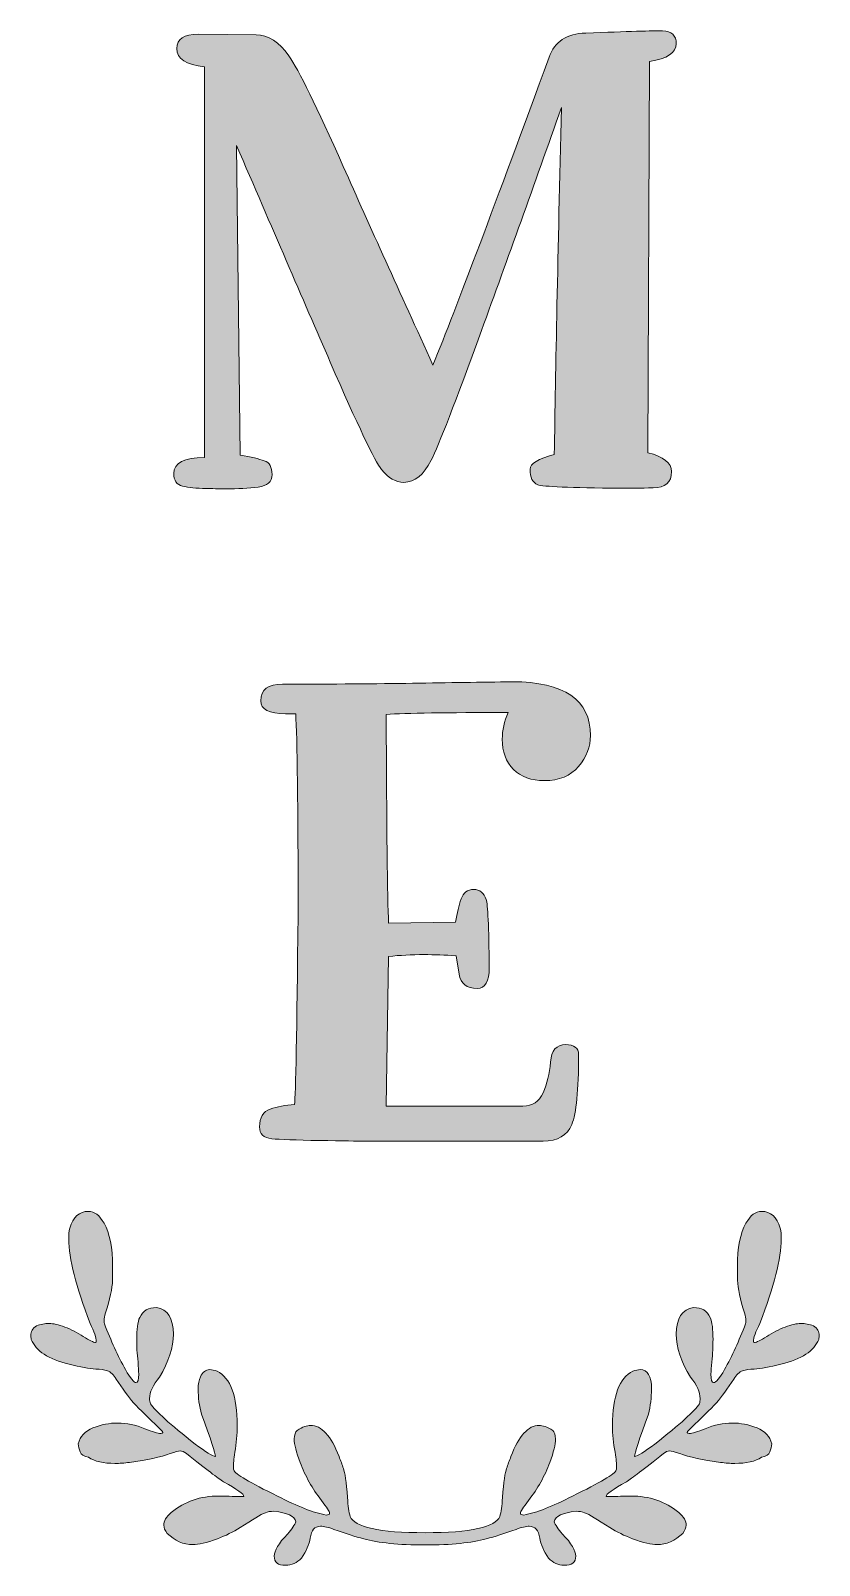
# Model space of a CAD drawing. Header units: inches. Extents: x -1.9 to 7.9, y -47.6 to -0.4.
# Drawn here: x -1.9 to 7.9, y -47.57 to -28.5 of the extents above; entities that cross this region are included whole.
import ezdxf

# ---------------------------------------------------------------- set-up
doc = ezdxf.new("R2010")
doc.units = ezdxf.units.IN
doc.header["$MEASUREMENT"] = 0
doc.layers.add('Layer 1', color=7, linetype='Continuous')

# ---------------------------------------------------------------- blocks, each defined once
blk = doc.blocks.new('block 2')
at = {"layer": 'Layer 1', "true_color": 0x231f20}
h = blk.add_hatch(color=250, dxfattribs=at)
h.dxf.hatch_style = 2
edge = h.paths.add_edge_path()
edge.add_spline(control_points=[(6.122, -28.664), (6.122, -28.561), (6.066, -28.507), (5.953, -28.502), (5.84, -28.502), (5.521, -28.512), (4.997, -28.532), (4.761, -28.537), (4.609, -28.637), (4.541, -28.833), (3.879, -30.642), (3.398, -31.917), (3.099, -32.657), (2.687, -31.755), (2.316, -30.933), (1.985, -30.19), (1.654, -29.447), (1.429, -28.989), (1.308, -28.815), (1.188, -28.641), (1.052, -28.554), (0.9, -28.554), (0.9, -28.554), (0.18, -28.546), (0.18, -28.546), (0.003, -28.546), (-0.085, -28.605), (-0.085, -28.723), (-0.085, -28.85), (0.03, -28.926), (0.26, -28.951), (0.26, -28.951), (0.26, -33.805), (0.26, -33.805), (0.005, -33.805), (-0.122, -33.871), (-0.122, -34.003), (-0.122, -34.092), (-0.085, -34.144), (-0.012, -34.161), (0.062, -34.179), (0.159, -34.188), (0.279, -34.191), (0.399, -34.193), (0.479, -34.194), (0.518, -34.194), (0.675, -34.194), (0.811, -34.187), (0.926, -34.172), (1.041, -34.158), (1.099, -34.106), (1.099, -34.018), (1.099, -33.925), (1.067, -33.867), (1.003, -33.845), (0.939, -33.823), (0.839, -33.8), (0.702, -33.775), (0.702, -33.775), (0.658, -29.929), (0.658, -29.929), (1.094, -30.939), (1.482, -31.836), (1.823, -32.621), (2.164, -33.405), (2.376, -33.85), (2.459, -33.955), (2.543, -34.061), (2.636, -34.114), (2.739, -34.114), (2.871, -34.114), (2.984, -34.022), (3.077, -33.838), (3.17, -33.654), (3.379, -33.117), (3.702, -32.227), (4.026, -31.337), (4.357, -30.414), (4.695, -29.458), (4.651, -31.287), (4.622, -32.724), (4.607, -33.768), (4.406, -33.822), (4.305, -33.883), (4.305, -33.952), (4.305, -34.055), (4.337, -34.119), (4.401, -34.143), (4.465, -34.168), (4.806, -34.182), (5.423, -34.187), (5.546, -34.187), (5.683, -34.186), (5.835, -34.183), (5.987, -34.181), (6.063, -34.114), (6.063, -33.981), (6.063, -33.873), (5.965, -33.795), (5.769, -33.746), (5.769, -33.746), (5.791, -28.885), (5.791, -28.885), (6.012, -28.85), (6.122, -28.777), (6.122, -28.664)], knot_values=[0, 0, 0, 0, 1, 1, 1, 2, 2, 2, 3, 3, 3, 4, 4, 4, 5, 5, 5, 6, 6, 6, 7, 7, 7, 8, 8, 8, 9, 9, 9, 10, 10, 10, 11, 11, 11, 12, 12, 12, 13, 13, 13, 14, 14, 14, 15, 15, 15, 16, 16, 16, 17, 17, 17, 18, 18, 18, 19, 19, 19, 20, 20, 20, 21, 21, 21, 22, 22, 22, 23, 23, 23, 24, 24, 24, 25, 25, 25, 26, 26, 26, 27, 27, 27, 28, 28, 28, 29, 29, 29, 30, 30, 30, 31, 31, 31, 32, 32, 32, 33, 33, 33, 34, 34, 34, 35, 35, 35, 35], degree=3, periodic=1)
h = blk.add_hatch(color=250, dxfattribs=at)
h.dxf.hatch_style = 2
edge = h.paths.add_edge_path()
edge.add_spline(control_points=[(4.085, -36.592), (3.702, -36.597), (3.289, -36.603), (2.846, -36.61), (2.402, -36.618), (1.864, -36.621), (1.231, -36.621), (1.05, -36.621), (0.959, -36.69), (0.959, -36.827), (0.959, -36.935), (1.062, -36.989), (1.268, -36.989), (1.268, -36.989), (1.393, -36.989), (1.393, -36.989), (1.413, -37.288), (1.423, -38.122), (1.423, -39.49), (1.408, -40.946), (1.393, -41.73), (1.378, -41.843), (1.266, -41.853), (1.165, -41.873), (1.077, -41.902), (0.989, -41.931), (0.944, -42.005), (0.944, -42.123), (0.944, -42.211), (0.995, -42.26), (1.095, -42.27), (1.196, -42.279), (1.393, -42.287), (1.687, -42.292), (1.981, -42.297), (2.168, -42.299), (2.246, -42.299), (2.246, -42.299), (4.467, -42.299), (4.467, -42.299), (4.649, -42.299), (4.768, -42.23), (4.824, -42.093), (4.88, -41.956), (4.909, -41.667), (4.909, -41.225), (4.909, -41.142), (4.854, -41.1), (4.747, -41.1), (4.634, -41.1), (4.571, -41.173), (4.559, -41.317), (4.547, -41.462), (4.516, -41.589), (4.467, -41.7), (4.418, -41.81), (4.335, -41.865), (4.217, -41.865), (4.217, -41.865), (2.518, -41.865), (2.518, -41.865), (2.518, -41.865), (2.548, -40.005), (2.548, -40.005), (2.685, -39.99), (2.832, -39.982), (2.989, -39.982), (3.116, -39.982), (3.249, -39.987), (3.386, -39.997), (3.386, -39.997), (3.423, -40.225), (3.423, -40.225), (3.442, -40.343), (3.519, -40.402), (3.651, -40.402), (3.749, -40.402), (3.798, -40.316), (3.798, -40.144), (3.793, -39.634), (3.781, -39.352), (3.761, -39.298), (3.732, -39.215), (3.68, -39.173), (3.607, -39.173), (3.528, -39.173), (3.476, -39.213), (3.449, -39.291), (3.422, -39.37), (3.398, -39.465), (3.379, -39.578), (3.379, -39.578), (2.548, -39.593), (2.548, -39.593), (2.533, -39.274), (2.523, -38.409), (2.518, -36.997), (2.763, -36.982), (3.268, -36.974), (4.033, -36.974), (3.984, -37.082), (3.96, -37.193), (3.96, -37.305), (3.96, -37.462), (4.006, -37.587), (4.1, -37.681), (4.193, -37.774), (4.32, -37.82), (4.482, -37.82), (4.668, -37.82), (4.81, -37.761), (4.909, -37.644), (5.007, -37.526), (5.056, -37.399), (5.056, -37.261), (5.056, -36.815), (4.732, -36.592), (4.085, -36.592)], knot_values=[0, 0, 0, 0, 1, 1, 1, 2, 2, 2, 3, 3, 3, 4, 4, 4, 5, 5, 5, 6, 6, 6, 7, 7, 7, 8, 8, 8, 9, 9, 9, 10, 10, 10, 11, 11, 11, 12, 12, 12, 13, 13, 13, 14, 14, 14, 15, 15, 15, 16, 16, 16, 17, 17, 17, 18, 18, 18, 19, 19, 19, 20, 20, 20, 21, 21, 21, 22, 22, 22, 23, 23, 23, 24, 24, 24, 25, 25, 25, 26, 26, 26, 27, 27, 27, 28, 28, 28, 29, 29, 29, 30, 30, 30, 31, 31, 31, 32, 32, 32, 33, 33, 33, 34, 34, 34, 35, 35, 35, 36, 36, 36, 37, 37, 37, 38, 38, 38, 39, 39, 39, 39], degree=3, periodic=1)
h = blk.add_hatch(color=250, dxfattribs=at)
h.dxf.hatch_style = 2
edge = h.paths.add_edge_path()
edge.add_spline(control_points=[(7.9, -44.713), (7.9, -44.727), (7.897, -44.744), (7.892, -44.763), (7.835, -44.907), (7.679, -45.01), (7.423, -45.071), (7.282, -45.108), (7.171, -45.128), (7.09, -45.131), (7.033, -45.133), (6.986, -45.141), (6.946, -45.154), (6.907, -45.166), (6.87, -45.201), (6.836, -45.257), (6.76, -45.375), (6.689, -45.474), (6.621, -45.553), (6.604, -45.572), (6.485, -45.69), (6.262, -45.907), (6.262, -45.907), (6.258, -45.92), (6.258, -45.92), (6.258, -45.928), (6.267, -45.932), (6.284, -45.932), (6.32, -45.932), (6.386, -45.913), (6.482, -45.873), (6.594, -45.826), (6.707, -45.802), (6.82, -45.802), (6.921, -45.802), (7.023, -45.822), (7.126, -45.863), (7.228, -45.904), (7.289, -45.969), (7.309, -46.059), (7.306, -46.093), (7.299, -46.127), (7.286, -46.16), (7.273, -46.194), (7.239, -46.217), (7.183, -46.228), (7.104, -46.279), (6.993, -46.304), (6.849, -46.304), (6.793, -46.304), (6.734, -46.3), (6.672, -46.291), (6.452, -46.263), (6.284, -46.226), (6.165, -46.181), (6.101, -46.159), (6.058, -46.148), (6.039, -46.148), (6.016, -46.148), (5.991, -46.159), (5.963, -46.181), (5.721, -46.376), (5.567, -46.492), (5.503, -46.532), (5.334, -46.627), (5.25, -46.688), (5.25, -46.713), (5.252, -46.713), (5.255, -46.714), (5.258, -46.715), (5.261, -46.717), (5.282, -46.717), (5.321, -46.717), (5.428, -46.712), (5.507, -46.709), (5.558, -46.709), (5.788, -46.709), (5.987, -46.777), (6.153, -46.912), (6.215, -46.968), (6.246, -47.021), (6.246, -47.072), (6.246, -47.106), (6.231, -47.139), (6.203, -47.173), (6.108, -47.266), (6.001, -47.313), (5.883, -47.313), (5.818, -47.313), (5.717, -47.289), (5.579, -47.241), (5.477, -47.201), (5.383, -47.155), (5.296, -47.102), (5.144, -47), (5.04, -46.938), (4.984, -46.916), (4.953, -46.905), (4.917, -46.899), (4.878, -46.899), (4.709, -46.916), (4.618, -46.959), (4.604, -47.03), (4.618, -47.066), (4.653, -47.117), (4.709, -47.182), (4.819, -47.297), (4.874, -47.388), (4.874, -47.456), (4.874, -47.532), (4.826, -47.57), (4.73, -47.57), (4.654, -47.57), (4.59, -47.54), (4.536, -47.481), (4.474, -47.394), (4.438, -47.311), (4.427, -47.232), (4.41, -47.134), (4.366, -47.085), (4.296, -47.085), (4.256, -47.085), (4.201, -47.097), (4.131, -47.123), (3.988, -47.176), (3.864, -47.215), (3.76, -47.241), (3.582, -47.291), (3.329, -47.317), (3, -47.317), (2.671, -47.317), (2.418, -47.291), (2.24, -47.241), (2.136, -47.215), (2.012, -47.176), (1.869, -47.123), (1.799, -47.097), (1.742, -47.085), (1.7, -47.085), (1.63, -47.085), (1.588, -47.134), (1.573, -47.232), (1.562, -47.311), (1.526, -47.394), (1.464, -47.481), (1.41, -47.54), (1.344, -47.57), (1.265, -47.57), (1.173, -47.57), (1.126, -47.532), (1.126, -47.456), (1.126, -47.388), (1.181, -47.297), (1.291, -47.182), (1.347, -47.117), (1.382, -47.066), (1.396, -47.03), (1.382, -46.959), (1.291, -46.916), (1.122, -46.899), (1.08, -46.899), (1.044, -46.905), (1.016, -46.916), (0.96, -46.938), (0.856, -47), (0.704, -47.102), (0.617, -47.155), (0.523, -47.201), (0.421, -47.241), (0.283, -47.289), (0.182, -47.313), (0.117, -47.313), (-0.004, -47.313), (-0.111, -47.266), (-0.203, -47.173), (-0.232, -47.139), (-0.246, -47.106), (-0.246, -47.072), (-0.246, -47.021), (-0.215, -46.968), (-0.153, -46.912), (0.013, -46.777), (0.21, -46.709), (0.438, -46.709), (0.489, -46.709), (0.569, -46.712), (0.679, -46.717), (0.718, -46.717), (0.739, -46.717), (0.742, -46.715), (0.745, -46.714), (0.748, -46.713), (0.75, -46.713), (0.75, -46.688), (0.666, -46.627), (0.497, -46.532), (0.432, -46.492), (0.279, -46.376), (0.037, -46.181), (0.009, -46.159), (-0.018, -46.148), (-0.043, -46.148), (-0.063, -46.148), (-0.104, -46.159), (-0.165, -46.181), (-0.284, -46.226), (-0.452, -46.263), (-0.672, -46.291), (-0.734, -46.3), (-0.794, -46.304), (-0.853, -46.304), (-0.994, -46.304), (-1.104, -46.279), (-1.183, -46.228), (-1.239, -46.217), (-1.273, -46.194), (-1.286, -46.16), (-1.299, -46.127), (-1.306, -46.093), (-1.309, -46.059), (-1.289, -45.969), (-1.228, -45.904), (-1.126, -45.863), (-1.023, -45.822), (-0.921, -45.802), (-0.82, -45.802), (-0.707, -45.802), (-0.594, -45.826), (-0.482, -45.873), (-0.386, -45.913), (-0.32, -45.932), (-0.284, -45.932), (-0.267, -45.932), (-0.258, -45.928), (-0.258, -45.92), (-0.258, -45.92), (-0.262, -45.907), (-0.262, -45.907), (-0.485, -45.69), (-0.604, -45.572), (-0.621, -45.553), (-0.689, -45.474), (-0.76, -45.375), (-0.836, -45.257), (-0.87, -45.201), (-0.907, -45.166), (-0.946, -45.154), (-0.986, -45.141), (-1.033, -45.133), (-1.09, -45.131), (-1.171, -45.128), (-1.282, -45.108), (-1.423, -45.071), (-1.679, -45.01), (-1.835, -44.907), (-1.892, -44.763), (-1.897, -44.744), (-1.9, -44.727), (-1.9, -44.713), (-1.9, -44.668), (-1.876, -44.628), (-1.828, -44.595), (-1.775, -44.575), (-1.723, -44.565), (-1.672, -44.565), (-1.619, -44.565), (-1.553, -44.58), (-1.476, -44.609), (-1.398, -44.639), (-1.322, -44.678), (-1.246, -44.727), (-1.17, -44.777), (-1.119, -44.801), (-1.094, -44.801), (-1.088, -44.801), (-1.085, -44.797), (-1.085, -44.789), (-1.085, -44.744), (-1.111, -44.669), (-1.161, -44.565), (-1.339, -44.104), (-1.427, -43.755), (-1.427, -43.518), (-1.427, -43.468), (-1.423, -43.421), (-1.415, -43.379), (-1.372, -43.241), (-1.295, -43.172), (-1.183, -43.172), (-1.109, -43.172), (-1.045, -43.221), (-0.988, -43.32), (-0.918, -43.444), (-0.883, -43.624), (-0.883, -43.86), (-0.883, -43.86), (-0.883, -44.029), (-0.883, -44.029), (-0.886, -44.13), (-0.915, -44.265), (-0.971, -44.434), (-0.983, -44.471), (-0.988, -44.503), (-0.988, -44.531), (-0.988, -44.545), (-0.987, -44.558), (-0.984, -44.569), (-0.903, -44.78), (-0.815, -44.97), (-0.722, -45.139), (-0.661, -45.246), (-0.617, -45.299), (-0.592, -45.299), (-0.569, -45.299), (-0.558, -45.264), (-0.558, -45.194), (-0.558, -45.154), (-0.561, -45.105), (-0.566, -45.046), (-0.578, -44.939), (-0.583, -44.845), (-0.583, -44.763), (-0.583, -44.64), (-0.571, -44.548), (-0.545, -44.489), (-0.506, -44.407), (-0.437, -44.367), (-0.338, -44.367), (-0.198, -44.389), (-0.127, -44.499), (-0.127, -44.696), (-0.127, -44.862), (-0.185, -45.041), (-0.3, -45.232), (-0.382, -45.33), (-0.423, -45.419), (-0.423, -45.498), (-0.423, -45.52), (-0.419, -45.543), (-0.41, -45.565), (-0.354, -45.65), (-0.17, -45.816), (0.143, -46.063), (0.275, -46.162), (0.359, -46.214), (0.396, -46.219), (0.396, -46.18), (0.338, -46.004), (0.223, -45.692), (0.195, -45.593), (0.181, -45.488), (0.181, -45.375), (0.181, -45.319), (0.191, -45.27), (0.21, -45.228), (0.236, -45.169), (0.274, -45.139), (0.324, -45.139), (0.352, -45.139), (0.383, -45.145), (0.417, -45.156), (0.583, -45.243), (0.666, -45.468), (0.666, -45.831), (0.666, -45.944), (0.656, -46.055), (0.637, -46.165), (0.625, -46.252), (0.62, -46.314), (0.62, -46.35), (0.62, -46.37), (0.621, -46.383), (0.624, -46.388), (0.641, -46.436), (0.822, -46.543), (1.168, -46.709), (1.413, -46.838), (1.614, -46.917), (1.772, -46.945), (1.8, -46.945), (1.814, -46.938), (1.814, -46.924), (1.814, -46.905), (1.78, -46.851), (1.713, -46.764), (1.6, -46.618), (1.512, -46.46), (1.447, -46.291), (1.399, -46.165), (1.375, -46.067), (1.375, -46), (1.375, -45.949), (1.388, -45.914), (1.413, -45.894), (1.478, -45.852), (1.533, -45.831), (1.578, -45.831), (1.713, -45.831), (1.831, -45.961), (1.932, -46.219), (1.952, -46.27), (1.97, -46.319), (1.987, -46.367), (2.004, -46.415), (2.021, -46.535), (2.038, -46.726), (2.04, -46.833), (2.052, -46.912), (2.071, -46.962), (2.122, -47.097), (2.432, -47.165), (3, -47.165), (3.568, -47.165), (3.878, -47.097), (3.929, -46.962), (3.948, -46.912), (3.959, -46.833), (3.962, -46.726), (3.979, -46.535), (3.996, -46.415), (4.013, -46.367), (4.03, -46.319), (4.048, -46.27), (4.068, -46.219), (4.166, -45.961), (4.283, -45.831), (4.418, -45.831), (4.463, -45.831), (4.519, -45.852), (4.587, -45.894), (4.609, -45.914), (4.621, -45.949), (4.621, -46), (4.621, -46.067), (4.598, -46.165), (4.553, -46.291), (4.488, -46.46), (4.4, -46.618), (4.287, -46.764), (4.22, -46.851), (4.186, -46.905), (4.186, -46.924), (4.186, -46.938), (4.2, -46.945), (4.228, -46.945), (4.386, -46.917), (4.587, -46.838), (4.832, -46.709), (5.178, -46.543), (5.359, -46.436), (5.376, -46.388), (5.379, -46.383), (5.38, -46.37), (5.38, -46.35), (5.38, -46.314), (5.375, -46.252), (5.363, -46.165), (5.341, -46.055), (5.33, -45.944), (5.33, -45.831), (5.33, -45.468), (5.414, -45.243), (5.583, -45.156), (5.617, -45.145), (5.646, -45.139), (5.672, -45.139), (5.767, -45.139), (5.815, -45.218), (5.815, -45.375), (5.815, -45.488), (5.802, -45.593), (5.777, -45.692), (5.662, -46.004), (5.604, -46.18), (5.604, -46.219), (5.641, -46.214), (5.725, -46.162), (5.857, -46.063), (6.17, -45.816), (6.354, -45.65), (6.41, -45.565), (6.416, -45.543), (6.419, -45.52), (6.419, -45.498), (6.419, -45.419), (6.379, -45.33), (6.3, -45.232), (6.182, -45.041), (6.123, -44.862), (6.123, -44.696), (6.123, -44.499), (6.195, -44.389), (6.338, -44.367), (6.437, -44.367), (6.506, -44.407), (6.545, -44.489), (6.568, -44.548), (6.579, -44.64), (6.579, -44.763), (6.579, -44.845), (6.575, -44.939), (6.566, -45.046), (6.558, -45.105), (6.554, -45.154), (6.554, -45.194), (6.554, -45.264), (6.565, -45.299), (6.587, -45.299), (6.616, -45.299), (6.661, -45.246), (6.722, -45.139), (6.815, -44.97), (6.903, -44.78), (6.984, -44.569), (6.987, -44.558), (6.988, -44.545), (6.988, -44.531), (6.988, -44.503), (6.983, -44.471), (6.971, -44.434), (6.915, -44.265), (6.886, -44.13), (6.885, -44.029), (6.884, -43.928), (6.883, -43.871), (6.883, -43.86), (6.883, -43.624), (6.918, -43.444), (6.988, -43.32), (7.045, -43.221), (7.109, -43.172), (7.183, -43.172), (7.295, -43.172), (7.372, -43.241), (7.415, -43.379), (7.423, -43.421), (7.427, -43.468), (7.427, -43.518), (7.427, -43.755), (7.339, -44.104), (7.161, -44.565), (7.108, -44.669), (7.081, -44.744), (7.081, -44.789), (7.081, -44.797), (7.085, -44.801), (7.094, -44.801), (7.119, -44.801), (7.17, -44.777), (7.246, -44.727), (7.322, -44.678), (7.398, -44.639), (7.476, -44.609), (7.553, -44.58), (7.619, -44.565), (7.672, -44.565), (7.723, -44.565), (7.775, -44.575), (7.828, -44.595), (7.876, -44.628), (7.9, -44.668), (7.9, -44.713)], knot_values=[0, 0, 0, 0, 1, 1, 1, 2, 2, 2, 3, 3, 3, 4, 4, 4, 5, 5, 5, 6, 6, 6, 7, 7, 7, 8, 8, 8, 9, 9, 9, 10, 10, 10, 11, 11, 11, 12, 12, 12, 13, 13, 13, 14, 14, 14, 15, 15, 15, 16, 16, 16, 17, 17, 17, 18, 18, 18, 19, 19, 19, 20, 20, 20, 21, 21, 21, 22, 22, 22, 23, 23, 23, 24, 24, 24, 25, 25, 25, 26, 26, 26, 27, 27, 27, 28, 28, 28, 29, 29, 29, 30, 30, 30, 31, 31, 31, 32, 32, 32, 33, 33, 33, 34, 34, 34, 35, 35, 35, 36, 36, 36, 37, 37, 37, 38, 38, 38, 39, 39, 39, 40, 40, 40, 41, 41, 41, 42, 42, 42, 43, 43, 43, 44, 44, 44, 45, 45, 45, 46, 46, 46, 47, 47, 47, 48, 48, 48, 49, 49, 49, 50, 50, 50, 51, 51, 51, 52, 52, 52, 53, 53, 53, 54, 54, 54, 55, 55, 55, 56, 56, 56, 57, 57, 57, 58, 58, 58, 59, 59, 59, 60, 60, 60, 61, 61, 61, 62, 62, 62, 63, 63, 63, 64, 64, 64, 65, 65, 65, 66, 66, 66, 67, 67, 67, 68, 68, 68, 69, 69, 69, 70, 70, 70, 71, 71, 71, 72, 72, 72, 73, 73, 73, 74, 74, 74, 75, 75, 75, 76, 76, 76, 77, 77, 77, 78, 78, 78, 79, 79, 79, 80, 80, 80, 81, 81, 81, 82, 82, 82, 83, 83, 83, 84, 84, 84, 85, 85, 85, 86, 86, 86, 87, 87, 87, 88, 88, 88, 89, 89, 89, 90, 90, 90, 91, 91, 91, 92, 92, 92, 93, 93, 93, 94, 94, 94, 95, 95, 95, 96, 96, 96, 97, 97, 97, 98, 98, 98, 99, 99, 99, 100, 100, 100, 101, 101, 101, 102, 102, 102, 103, 103, 103, 104, 104, 104, 105, 105, 105, 106, 106, 106, 107, 107, 107, 108, 108, 108, 109, 109, 109, 110, 110, 110, 111, 111, 111, 112, 112, 112, 113, 113, 113, 114, 114, 114, 115, 115, 115, 116, 116, 116, 117, 117, 117, 118, 118, 118, 119, 119, 119, 120, 120, 120, 121, 121, 121, 122, 122, 122, 123, 123, 123, 124, 124, 124, 125, 125, 125, 126, 126, 126, 127, 127, 127, 128, 128, 128, 129, 129, 129, 130, 130, 130, 131, 131, 131, 132, 132, 132, 133, 133, 133, 134, 134, 134, 135, 135, 135, 136, 136, 136, 137, 137, 137, 138, 138, 138, 139, 139, 139, 140, 140, 140, 141, 141, 141, 142, 142, 142, 143, 143, 143, 144, 144, 144, 145, 145, 145, 146, 146, 146, 147, 147, 147, 148, 148, 148, 149, 149, 149, 150, 150, 150, 151, 151, 151, 152, 152, 152, 153, 153, 153, 154, 154, 154, 155, 155, 155, 156, 156, 156, 157, 157, 157, 158, 158, 158, 159, 159, 159, 160, 160, 160, 161, 161, 161, 162, 162, 162, 163, 163, 163, 164, 164, 164, 165, 165, 165, 166, 166, 166, 167, 167, 167, 168, 168, 168, 169, 169, 169, 170, 170, 170, 171, 171, 171, 172, 172, 172, 173, 173, 173, 174, 174, 174, 175, 175, 175, 176, 176, 176, 177, 177, 177, 178, 178, 178, 179, 179, 179, 180, 180, 180, 181, 181, 181, 182, 182, 182, 183, 183, 183, 184, 184, 184, 185, 185, 185, 186, 186, 186, 187, 187, 187, 187], degree=3, periodic=1)
at = {"layer": 'Layer 1', "lineweight": 0}
for points, knots in [([(6.122, -28.664), (6.122, -28.561), (6.066, -28.507), (5.953, -28.502), (5.84, -28.502), (5.521, -28.512), (4.997, -28.532), (4.761, -28.537), (4.609, -28.637), (4.541, -28.833), (3.879, -30.642), (3.398, -31.917), (3.099, -32.657), (2.687, -31.755), (2.316, -30.933), (1.985, -30.19), (1.654, -29.447), (1.429, -28.989), (1.308, -28.815), (1.188, -28.641), (1.052, -28.554), (0.9, -28.554), (0.9, -28.554), (0.18, -28.546), (0.18, -28.546), (0.003, -28.546), (-0.085, -28.605), (-0.085, -28.723), (-0.085, -28.85), (0.03, -28.926), (0.26, -28.951), (0.26, -28.951), (0.26, -33.805), (0.26, -33.805), (0.005, -33.805), (-0.122, -33.871), (-0.122, -34.003), (-0.122, -34.092), (-0.085, -34.144), (-0.012, -34.161), (0.062, -34.179), (0.159, -34.188), (0.279, -34.191), (0.399, -34.193), (0.479, -34.194), (0.518, -34.194), (0.675, -34.194), (0.811, -34.187), (0.926, -34.172), (1.041, -34.158), (1.099, -34.106), (1.099, -34.018), (1.099, -33.925), (1.067, -33.867), (1.003, -33.845), (0.939, -33.823), (0.839, -33.8), (0.702, -33.775), (0.702, -33.775), (0.658, -29.929), (0.658, -29.929), (1.094, -30.939), (1.482, -31.836), (1.823, -32.621), (2.164, -33.405), (2.376, -33.85), (2.459, -33.955), (2.543, -34.061), (2.636, -34.114), (2.739, -34.114), (2.871, -34.114), (2.984, -34.022), (3.077, -33.838), (3.17, -33.654), (3.379, -33.117), (3.702, -32.227), (4.026, -31.337), (4.357, -30.414), (4.695, -29.458), (4.651, -31.287), (4.622, -32.724), (4.607, -33.768), (4.406, -33.822), (4.305, -33.883), (4.305, -33.952), (4.305, -34.055), (4.337, -34.119), (4.401, -34.143), (4.465, -34.168), (4.806, -34.182), (5.423, -34.187), (5.546, -34.187), (5.683, -34.186), (5.835, -34.183), (5.987, -34.181), (6.063, -34.114), (6.063, -33.981), (6.063, -33.873), (5.965, -33.795), (5.769, -33.746), (5.769, -33.746), (5.791, -28.885), (5.791, -28.885), (6.012, -28.85), (6.122, -28.777), (6.122, -28.664)], [0, 0, 0, 0, 1, 1, 1, 2, 2, 2, 3, 3, 3, 4, 4, 4, 5, 5, 5, 6, 6, 6, 7, 7, 7, 8, 8, 8, 9, 9, 9, 10, 10, 10, 11, 11, 11, 12, 12, 12, 13, 13, 13, 14, 14, 14, 15, 15, 15, 16, 16, 16, 17, 17, 17, 18, 18, 18, 19, 19, 19, 20, 20, 20, 21, 21, 21, 22, 22, 22, 23, 23, 23, 24, 24, 24, 25, 25, 25, 26, 26, 26, 27, 27, 27, 28, 28, 28, 29, 29, 29, 30, 30, 30, 31, 31, 31, 32, 32, 32, 33, 33, 33, 34, 34, 34, 35, 35, 35, 35]), ([(4.085, -36.592), (3.702, -36.597), (3.289, -36.603), (2.846, -36.61), (2.402, -36.618), (1.864, -36.621), (1.231, -36.621), (1.05, -36.621), (0.959, -36.69), (0.959, -36.827), (0.959, -36.935), (1.062, -36.989), (1.268, -36.989), (1.268, -36.989), (1.393, -36.989), (1.393, -36.989), (1.413, -37.288), (1.423, -38.122), (1.423, -39.49), (1.408, -40.946), (1.393, -41.73), (1.378, -41.843), (1.266, -41.853), (1.165, -41.873), (1.077, -41.902), (0.989, -41.931), (0.944, -42.005), (0.944, -42.123), (0.944, -42.211), (0.995, -42.26), (1.095, -42.27), (1.196, -42.279), (1.393, -42.287), (1.687, -42.292), (1.981, -42.297), (2.168, -42.299), (2.246, -42.299), (2.246, -42.299), (4.467, -42.299), (4.467, -42.299), (4.649, -42.299), (4.768, -42.23), (4.824, -42.093), (4.88, -41.956), (4.909, -41.667), (4.909, -41.225), (4.909, -41.142), (4.854, -41.1), (4.747, -41.1), (4.634, -41.1), (4.571, -41.173), (4.559, -41.317), (4.547, -41.462), (4.516, -41.589), (4.467, -41.7), (4.418, -41.81), (4.335, -41.865), (4.217, -41.865), (4.217, -41.865), (2.518, -41.865), (2.518, -41.865), (2.518, -41.865), (2.548, -40.005), (2.548, -40.005), (2.685, -39.99), (2.832, -39.982), (2.989, -39.982), (3.116, -39.982), (3.249, -39.987), (3.386, -39.997), (3.386, -39.997), (3.423, -40.225), (3.423, -40.225), (3.442, -40.343), (3.519, -40.402), (3.651, -40.402), (3.749, -40.402), (3.798, -40.316), (3.798, -40.144), (3.793, -39.634), (3.781, -39.352), (3.761, -39.298), (3.732, -39.215), (3.68, -39.173), (3.607, -39.173), (3.528, -39.173), (3.476, -39.213), (3.449, -39.291), (3.422, -39.37), (3.398, -39.465), (3.379, -39.578), (3.379, -39.578), (2.548, -39.593), (2.548, -39.593), (2.533, -39.274), (2.523, -38.409), (2.518, -36.997), (2.763, -36.982), (3.268, -36.974), (4.033, -36.974), (3.984, -37.082), (3.96, -37.193), (3.96, -37.305), (3.96, -37.462), (4.006, -37.587), (4.1, -37.681), (4.193, -37.774), (4.32, -37.82), (4.482, -37.82), (4.668, -37.82), (4.81, -37.761), (4.909, -37.644), (5.007, -37.526), (5.056, -37.399), (5.056, -37.261), (5.056, -36.815), (4.732, -36.592), (4.085, -36.592)], [0, 0, 0, 0, 1, 1, 1, 2, 2, 2, 3, 3, 3, 4, 4, 4, 5, 5, 5, 6, 6, 6, 7, 7, 7, 8, 8, 8, 9, 9, 9, 10, 10, 10, 11, 11, 11, 12, 12, 12, 13, 13, 13, 14, 14, 14, 15, 15, 15, 16, 16, 16, 17, 17, 17, 18, 18, 18, 19, 19, 19, 20, 20, 20, 21, 21, 21, 22, 22, 22, 23, 23, 23, 24, 24, 24, 25, 25, 25, 26, 26, 26, 27, 27, 27, 28, 28, 28, 29, 29, 29, 30, 30, 30, 31, 31, 31, 32, 32, 32, 33, 33, 33, 34, 34, 34, 35, 35, 35, 36, 36, 36, 37, 37, 37, 38, 38, 38, 39, 39, 39, 39]), ([(7.9, -44.713), (7.9, -44.727), (7.897, -44.744), (7.892, -44.763), (7.835, -44.907), (7.679, -45.01), (7.423, -45.071), (7.282, -45.108), (7.171, -45.128), (7.09, -45.131), (7.033, -45.133), (6.986, -45.141), (6.946, -45.154), (6.907, -45.166), (6.87, -45.201), (6.836, -45.257), (6.76, -45.375), (6.689, -45.474), (6.621, -45.553), (6.604, -45.572), (6.485, -45.69), (6.262, -45.907), (6.262, -45.907), (6.258, -45.92), (6.258, -45.92), (6.258, -45.928), (6.267, -45.932), (6.284, -45.932), (6.32, -45.932), (6.386, -45.913), (6.482, -45.873), (6.594, -45.826), (6.707, -45.802), (6.82, -45.802), (6.921, -45.802), (7.023, -45.822), (7.126, -45.863), (7.228, -45.904), (7.289, -45.969), (7.309, -46.059), (7.306, -46.093), (7.299, -46.127), (7.286, -46.16), (7.273, -46.194), (7.239, -46.217), (7.183, -46.228), (7.104, -46.279), (6.993, -46.304), (6.849, -46.304), (6.793, -46.304), (6.734, -46.3), (6.672, -46.291), (6.452, -46.263), (6.284, -46.226), (6.165, -46.181), (6.101, -46.159), (6.058, -46.148), (6.039, -46.148), (6.016, -46.148), (5.991, -46.159), (5.963, -46.181), (5.721, -46.376), (5.567, -46.492), (5.503, -46.532), (5.334, -46.627), (5.25, -46.688), (5.25, -46.713), (5.252, -46.713), (5.255, -46.714), (5.258, -46.715), (5.261, -46.717), (5.282, -46.717), (5.321, -46.717), (5.428, -46.712), (5.507, -46.709), (5.558, -46.709), (5.788, -46.709), (5.987, -46.777), (6.153, -46.912), (6.215, -46.968), (6.246, -47.021), (6.246, -47.072), (6.246, -47.106), (6.231, -47.139), (6.203, -47.173), (6.108, -47.266), (6.001, -47.313), (5.883, -47.313), (5.818, -47.313), (5.717, -47.289), (5.579, -47.241), (5.477, -47.201), (5.383, -47.155), (5.296, -47.102), (5.144, -47), (5.04, -46.938), (4.984, -46.916), (4.953, -46.905), (4.917, -46.899), (4.878, -46.899), (4.709, -46.916), (4.618, -46.959), (4.604, -47.03), (4.618, -47.066), (4.653, -47.117), (4.709, -47.182), (4.819, -47.297), (4.874, -47.388), (4.874, -47.456), (4.874, -47.532), (4.826, -47.57), (4.73, -47.57), (4.654, -47.57), (4.59, -47.54), (4.536, -47.481), (4.474, -47.394), (4.438, -47.311), (4.427, -47.232), (4.41, -47.134), (4.366, -47.085), (4.296, -47.085), (4.256, -47.085), (4.201, -47.097), (4.131, -47.123), (3.988, -47.176), (3.864, -47.215), (3.76, -47.241), (3.582, -47.291), (3.329, -47.317), (3, -47.317), (2.671, -47.317), (2.418, -47.291), (2.24, -47.241), (2.136, -47.215), (2.012, -47.176), (1.869, -47.123), (1.799, -47.097), (1.742, -47.085), (1.7, -47.085), (1.63, -47.085), (1.588, -47.134), (1.573, -47.232), (1.562, -47.311), (1.526, -47.394), (1.464, -47.481), (1.41, -47.54), (1.344, -47.57), (1.265, -47.57), (1.173, -47.57), (1.126, -47.532), (1.126, -47.456), (1.126, -47.388), (1.181, -47.297), (1.291, -47.182), (1.347, -47.117), (1.382, -47.066), (1.396, -47.03), (1.382, -46.959), (1.291, -46.916), (1.122, -46.899), (1.08, -46.899), (1.044, -46.905), (1.016, -46.916), (0.96, -46.938), (0.856, -47), (0.704, -47.102), (0.617, -47.155), (0.523, -47.201), (0.421, -47.241), (0.283, -47.289), (0.182, -47.313), (0.117, -47.313), (-0.004, -47.313), (-0.111, -47.266), (-0.203, -47.173), (-0.232, -47.139), (-0.246, -47.106), (-0.246, -47.072), (-0.246, -47.021), (-0.215, -46.968), (-0.153, -46.912), (0.013, -46.777), (0.21, -46.709), (0.438, -46.709), (0.489, -46.709), (0.569, -46.712), (0.679, -46.717), (0.718, -46.717), (0.739, -46.717), (0.742, -46.715), (0.745, -46.714), (0.748, -46.713), (0.75, -46.713), (0.75, -46.688), (0.666, -46.627), (0.497, -46.532), (0.432, -46.492), (0.279, -46.376), (0.037, -46.181), (0.009, -46.159), (-0.018, -46.148), (-0.043, -46.148), (-0.063, -46.148), (-0.104, -46.159), (-0.165, -46.181), (-0.284, -46.226), (-0.452, -46.263), (-0.672, -46.291), (-0.734, -46.3), (-0.794, -46.304), (-0.853, -46.304), (-0.994, -46.304), (-1.104, -46.279), (-1.183, -46.228), (-1.239, -46.217), (-1.273, -46.194), (-1.286, -46.16), (-1.299, -46.127), (-1.306, -46.093), (-1.309, -46.059), (-1.289, -45.969), (-1.228, -45.904), (-1.126, -45.863), (-1.023, -45.822), (-0.921, -45.802), (-0.82, -45.802), (-0.707, -45.802), (-0.594, -45.826), (-0.482, -45.873), (-0.386, -45.913), (-0.32, -45.932), (-0.284, -45.932), (-0.267, -45.932), (-0.258, -45.928), (-0.258, -45.92), (-0.258, -45.92), (-0.262, -45.907), (-0.262, -45.907), (-0.485, -45.69), (-0.604, -45.572), (-0.621, -45.553), (-0.689, -45.474), (-0.76, -45.375), (-0.836, -45.257), (-0.87, -45.201), (-0.907, -45.166), (-0.946, -45.154), (-0.986, -45.141), (-1.033, -45.133), (-1.09, -45.131), (-1.171, -45.128), (-1.282, -45.108), (-1.423, -45.071), (-1.679, -45.01), (-1.835, -44.907), (-1.892, -44.763), (-1.897, -44.744), (-1.9, -44.727), (-1.9, -44.713), (-1.9, -44.668), (-1.876, -44.628), (-1.828, -44.595), (-1.775, -44.575), (-1.723, -44.565), (-1.672, -44.565), (-1.619, -44.565), (-1.553, -44.58), (-1.476, -44.609), (-1.398, -44.639), (-1.322, -44.678), (-1.246, -44.727), (-1.17, -44.777), (-1.119, -44.801), (-1.094, -44.801), (-1.088, -44.801), (-1.085, -44.797), (-1.085, -44.789), (-1.085, -44.744), (-1.111, -44.669), (-1.161, -44.565), (-1.339, -44.104), (-1.427, -43.755), (-1.427, -43.518), (-1.427, -43.468), (-1.423, -43.421), (-1.415, -43.379), (-1.372, -43.241), (-1.295, -43.172), (-1.183, -43.172), (-1.109, -43.172), (-1.045, -43.221), (-0.988, -43.32), (-0.918, -43.444), (-0.883, -43.624), (-0.883, -43.86), (-0.883, -43.86), (-0.883, -44.029), (-0.883, -44.029), (-0.886, -44.13), (-0.915, -44.265), (-0.971, -44.434), (-0.983, -44.471), (-0.988, -44.503), (-0.988, -44.531), (-0.988, -44.545), (-0.987, -44.558), (-0.984, -44.569), (-0.903, -44.78), (-0.815, -44.97), (-0.722, -45.139), (-0.661, -45.246), (-0.617, -45.299), (-0.592, -45.299), (-0.569, -45.299), (-0.558, -45.264), (-0.558, -45.194), (-0.558, -45.154), (-0.561, -45.105), (-0.566, -45.046), (-0.578, -44.939), (-0.583, -44.845), (-0.583, -44.763), (-0.583, -44.64), (-0.571, -44.548), (-0.545, -44.489), (-0.506, -44.407), (-0.437, -44.367), (-0.338, -44.367), (-0.198, -44.389), (-0.127, -44.499), (-0.127, -44.696), (-0.127, -44.862), (-0.185, -45.041), (-0.3, -45.232), (-0.382, -45.33), (-0.423, -45.419), (-0.423, -45.498), (-0.423, -45.52), (-0.419, -45.543), (-0.41, -45.565), (-0.354, -45.65), (-0.17, -45.816), (0.143, -46.063), (0.275, -46.162), (0.359, -46.214), (0.396, -46.219), (0.396, -46.18), (0.338, -46.004), (0.223, -45.692), (0.195, -45.593), (0.181, -45.488), (0.181, -45.375), (0.181, -45.319), (0.191, -45.27), (0.21, -45.228), (0.236, -45.169), (0.274, -45.139), (0.324, -45.139), (0.352, -45.139), (0.383, -45.145), (0.417, -45.156), (0.583, -45.243), (0.666, -45.468), (0.666, -45.831), (0.666, -45.944), (0.656, -46.055), (0.637, -46.165), (0.625, -46.252), (0.62, -46.314), (0.62, -46.35), (0.62, -46.37), (0.621, -46.383), (0.624, -46.388), (0.641, -46.436), (0.822, -46.543), (1.168, -46.709), (1.413, -46.838), (1.614, -46.917), (1.772, -46.945), (1.8, -46.945), (1.814, -46.938), (1.814, -46.924), (1.814, -46.905), (1.78, -46.851), (1.713, -46.764), (1.6, -46.618), (1.512, -46.46), (1.447, -46.291), (1.399, -46.165), (1.375, -46.067), (1.375, -46), (1.375, -45.949), (1.388, -45.914), (1.413, -45.894), (1.478, -45.852), (1.533, -45.831), (1.578, -45.831), (1.713, -45.831), (1.831, -45.961), (1.932, -46.219), (1.952, -46.27), (1.97, -46.319), (1.987, -46.367), (2.004, -46.415), (2.021, -46.535), (2.038, -46.726), (2.04, -46.833), (2.052, -46.912), (2.071, -46.962), (2.122, -47.097), (2.432, -47.165), (3, -47.165), (3.568, -47.165), (3.878, -47.097), (3.929, -46.962), (3.948, -46.912), (3.959, -46.833), (3.962, -46.726), (3.979, -46.535), (3.996, -46.415), (4.013, -46.367), (4.03, -46.319), (4.048, -46.27), (4.068, -46.219), (4.166, -45.961), (4.283, -45.831), (4.418, -45.831), (4.463, -45.831), (4.519, -45.852), (4.587, -45.894), (4.609, -45.914), (4.621, -45.949), (4.621, -46), (4.621, -46.067), (4.598, -46.165), (4.553, -46.291), (4.488, -46.46), (4.4, -46.618), (4.287, -46.764), (4.22, -46.851), (4.186, -46.905), (4.186, -46.924), (4.186, -46.938), (4.2, -46.945), (4.228, -46.945), (4.386, -46.917), (4.587, -46.838), (4.832, -46.709), (5.178, -46.543), (5.359, -46.436), (5.376, -46.388), (5.379, -46.383), (5.38, -46.37), (5.38, -46.35), (5.38, -46.314), (5.375, -46.252), (5.363, -46.165), (5.341, -46.055), (5.33, -45.944), (5.33, -45.831), (5.33, -45.468), (5.414, -45.243), (5.583, -45.156), (5.617, -45.145), (5.646, -45.139), (5.672, -45.139), (5.767, -45.139), (5.815, -45.218), (5.815, -45.375), (5.815, -45.488), (5.802, -45.593), (5.777, -45.692), (5.662, -46.004), (5.604, -46.18), (5.604, -46.219), (5.641, -46.214), (5.725, -46.162), (5.857, -46.063), (6.17, -45.816), (6.354, -45.65), (6.41, -45.565), (6.416, -45.543), (6.419, -45.52), (6.419, -45.498), (6.419, -45.419), (6.379, -45.33), (6.3, -45.232), (6.182, -45.041), (6.123, -44.862), (6.123, -44.696), (6.123, -44.499), (6.195, -44.389), (6.338, -44.367), (6.437, -44.367), (6.506, -44.407), (6.545, -44.489), (6.568, -44.548), (6.579, -44.64), (6.579, -44.763), (6.579, -44.845), (6.575, -44.939), (6.566, -45.046), (6.558, -45.105), (6.554, -45.154), (6.554, -45.194), (6.554, -45.264), (6.565, -45.299), (6.587, -45.299), (6.616, -45.299), (6.661, -45.246), (6.722, -45.139), (6.815, -44.97), (6.903, -44.78), (6.984, -44.569), (6.987, -44.558), (6.988, -44.545), (6.988, -44.531), (6.988, -44.503), (6.983, -44.471), (6.971, -44.434), (6.915, -44.265), (6.886, -44.13), (6.885, -44.029), (6.884, -43.928), (6.883, -43.871), (6.883, -43.86), (6.883, -43.624), (6.918, -43.444), (6.988, -43.32), (7.045, -43.221), (7.109, -43.172), (7.183, -43.172), (7.295, -43.172), (7.372, -43.241), (7.415, -43.379), (7.423, -43.421), (7.427, -43.468), (7.427, -43.518), (7.427, -43.755), (7.339, -44.104), (7.161, -44.565), (7.108, -44.669), (7.081, -44.744), (7.081, -44.789), (7.081, -44.797), (7.085, -44.801), (7.094, -44.801), (7.119, -44.801), (7.17, -44.777), (7.246, -44.727), (7.322, -44.678), (7.398, -44.639), (7.476, -44.609), (7.553, -44.58), (7.619, -44.565), (7.672, -44.565), (7.723, -44.565), (7.775, -44.575), (7.828, -44.595), (7.876, -44.628), (7.9, -44.668), (7.9, -44.713)], [0, 0, 0, 0, 1, 1, 1, 2, 2, 2, 3, 3, 3, 4, 4, 4, 5, 5, 5, 6, 6, 6, 7, 7, 7, 8, 8, 8, 9, 9, 9, 10, 10, 10, 11, 11, 11, 12, 12, 12, 13, 13, 13, 14, 14, 14, 15, 15, 15, 16, 16, 16, 17, 17, 17, 18, 18, 18, 19, 19, 19, 20, 20, 20, 21, 21, 21, 22, 22, 22, 23, 23, 23, 24, 24, 24, 25, 25, 25, 26, 26, 26, 27, 27, 27, 28, 28, 28, 29, 29, 29, 30, 30, 30, 31, 31, 31, 32, 32, 32, 33, 33, 33, 34, 34, 34, 35, 35, 35, 36, 36, 36, 37, 37, 37, 38, 38, 38, 39, 39, 39, 40, 40, 40, 41, 41, 41, 42, 42, 42, 43, 43, 43, 44, 44, 44, 45, 45, 45, 46, 46, 46, 47, 47, 47, 48, 48, 48, 49, 49, 49, 50, 50, 50, 51, 51, 51, 52, 52, 52, 53, 53, 53, 54, 54, 54, 55, 55, 55, 56, 56, 56, 57, 57, 57, 58, 58, 58, 59, 59, 59, 60, 60, 60, 61, 61, 61, 62, 62, 62, 63, 63, 63, 64, 64, 64, 65, 65, 65, 66, 66, 66, 67, 67, 67, 68, 68, 68, 69, 69, 69, 70, 70, 70, 71, 71, 71, 72, 72, 72, 73, 73, 73, 74, 74, 74, 75, 75, 75, 76, 76, 76, 77, 77, 77, 78, 78, 78, 79, 79, 79, 80, 80, 80, 81, 81, 81, 82, 82, 82, 83, 83, 83, 84, 84, 84, 85, 85, 85, 86, 86, 86, 87, 87, 87, 88, 88, 88, 89, 89, 89, 90, 90, 90, 91, 91, 91, 92, 92, 92, 93, 93, 93, 94, 94, 94, 95, 95, 95, 96, 96, 96, 97, 97, 97, 98, 98, 98, 99, 99, 99, 100, 100, 100, 101, 101, 101, 102, 102, 102, 103, 103, 103, 104, 104, 104, 105, 105, 105, 106, 106, 106, 107, 107, 107, 108, 108, 108, 109, 109, 109, 110, 110, 110, 111, 111, 111, 112, 112, 112, 113, 113, 113, 114, 114, 114, 115, 115, 115, 116, 116, 116, 117, 117, 117, 118, 118, 118, 119, 119, 119, 120, 120, 120, 121, 121, 121, 122, 122, 122, 123, 123, 123, 124, 124, 124, 125, 125, 125, 126, 126, 126, 127, 127, 127, 128, 128, 128, 129, 129, 129, 130, 130, 130, 131, 131, 131, 132, 132, 132, 133, 133, 133, 134, 134, 134, 135, 135, 135, 136, 136, 136, 137, 137, 137, 138, 138, 138, 139, 139, 139, 140, 140, 140, 141, 141, 141, 142, 142, 142, 143, 143, 143, 144, 144, 144, 145, 145, 145, 146, 146, 146, 147, 147, 147, 148, 148, 148, 149, 149, 149, 150, 150, 150, 151, 151, 151, 152, 152, 152, 153, 153, 153, 154, 154, 154, 155, 155, 155, 156, 156, 156, 157, 157, 157, 158, 158, 158, 159, 159, 159, 160, 160, 160, 161, 161, 161, 162, 162, 162, 163, 163, 163, 164, 164, 164, 165, 165, 165, 166, 166, 166, 167, 167, 167, 168, 168, 168, 169, 169, 169, 170, 170, 170, 171, 171, 171, 172, 172, 172, 173, 173, 173, 174, 174, 174, 175, 175, 175, 176, 176, 176, 177, 177, 177, 178, 178, 178, 179, 179, 179, 180, 180, 180, 181, 181, 181, 182, 182, 182, 183, 183, 183, 184, 184, 184, 185, 185, 185, 186, 186, 186, 187, 187, 187, 187])]:
    blk.add_open_spline(points, degree=3, knots=knots, dxfattribs=at)

msp = doc.modelspace()

# ---------------------------------------------------------------- block references
at = {"layer": 'Layer 1'}
msp.add_blockref('block 2', (0, 0), dxfattribs=at)

doc.saveas('drawing.dxf')
